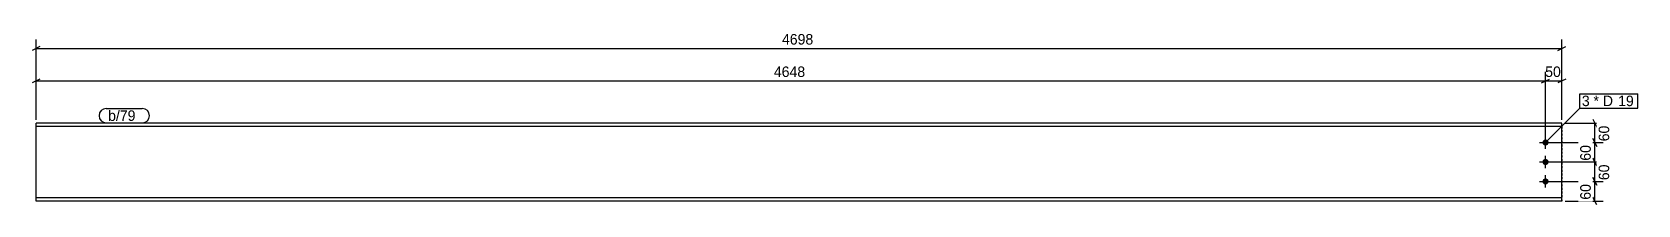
# Model space of a CAD drawing. Header units: millimetres. Extents: x 32 to 4977, y 32 to 565.
import ezdxf

# ---------------------------------------------------------------- set-up
doc = ezdxf.new("R2010")
doc.units = ezdxf.units.MM
doc.linetypes.add('DXK_LINE_DOT4', pattern=[0.9408, 0.4704, -0.4704])
doc.styles.add('Comic Sans MS', font='COMIC.TTF', dxfattribs={"height": 0.2})

msp = doc.modelspace()

# ---------------------------------------------------------------- hatches: boundary and pattern name
at = {"linetype": 'Continuous'}
for points in [[(4682.9, 224.4), (4683.1, 226.4), (4683.7, 228.3), (4684.7, 230), (4686, 231.5), (4687.6, 232.6), (4689.4, 233.4), (4691.4, 233.8), (4693.4, 233.8), (4695.3, 233.4), (4697.1, 232.6), (4698.7, 231.5), (4700.1, 230), (4701.1, 228.3), (4701.7, 226.4), (4701.9, 224.4), (4701.7, 222.4), (4701.1, 220.5), (4700.1, 218.8), (4698.7, 217.3), (4697.1, 216.2), (4695.3, 215.4), (4693.4, 215), (4691.4, 215), (4689.4, 215.4), (4687.6, 216.2), (4686, 217.3), (4684.7, 218.8), (4683.7, 220.5), (4683.1, 222.4)], [(4682.9, 164.4), (4683.1, 166.4), (4683.7, 168.3), (4684.7, 170), (4686, 171.5), (4687.6, 172.6), (4689.4, 173.4), (4691.4, 173.8), (4693.4, 173.8), (4695.3, 173.4), (4697.1, 172.6), (4698.7, 171.5), (4700.1, 170), (4701.1, 168.3), (4701.7, 166.4), (4701.9, 164.4), (4701.7, 162.4), (4701.1, 160.5), (4700.1, 158.8), (4698.7, 157.3), (4697.1, 156.2), (4695.3, 155.4), (4693.4, 155), (4691.4, 155), (4689.4, 155.4), (4687.6, 156.2), (4686, 157.3), (4684.7, 158.8), (4683.7, 160.5), (4683.1, 162.4)], [(4682.9, 104.4), (4683.1, 106.4), (4683.7, 108.3), (4684.7, 110), (4686, 111.5), (4687.6, 112.6), (4689.4, 113.4), (4691.4, 113.8), (4693.4, 113.8), (4695.3, 113.4), (4697.1, 112.6), (4698.7, 111.5), (4700.1, 110), (4701.1, 108.3), (4701.7, 106.4), (4701.9, 104.4), (4701.7, 102.4), (4701.1, 100.5), (4700.1, 98.8), (4698.7, 97.3), (4697.1, 96.2), (4695.3, 95.4), (4693.4, 95), (4691.4, 95), (4689.4, 95.4), (4687.6, 96.2), (4686, 97.3), (4684.7, 98.8), (4683.7, 100.5), (4683.1, 102.4)]]:
    msp.add_hatch(color=3, dxfattribs=at).paths.add_polyline_path(points)

# ---------------------------------------------------------------- linework, layer by layer
at = {"color": 8, "linetype": 'Continuous'}
for p, q in [((56, 520), (32, 508)), ((44, 294), (44, 542.4)), ((44, 514), (4742.4, 514)), ((4730.4, 508), (4754.4, 520)), ((56, 420), (32, 408)), ((44, 294), (44, 442.4)), ((4680.4, 408), (4704.4, 420)), ((4692.4, 234.4), (4692.4, 442.4)), ((4692.4, 414), (4742.4, 414)), ((4754.4, 420), (4730.4, 408)), ((4742.4, 294), (4742.4, 442.4)), ((4752.4, 284), (4872.4, 284)), ((4838, 296), (4850, 272)), ((4844, 224.4), (4844, 284)), ((4702.4, 224.4), (4872.4, 224.4)), ((4850, 212.4), (4838, 236.4)), ((4702.4, 164.4), (4869.6, 164.4)), ((4850, 152.4), (4838, 176.4)), ((4702.4, 104.4), (4872.4, 104.4)), ((4850, 92.4), (4838, 116.4)), ((4850, 32), (4838, 56)), ((4752.4, 44), (4869.6, 44))]:
    msp.add_line(p, q, dxfattribs=at)
at = {"color": 7, "linetype": 'Continuous'}
for p, q in [((4742.4, 284), (44, 284)), ((44, 44), (44, 284)), ((4742.4, 274.2), (44, 274.2)), ((4742.4, 274.2), (4742.4, 284)), ((4742.4, 53.8), (4742.4, 274.2)), ((4742.4, 53.8), (44, 53.8)), ((4742.4, 44), (4742.4, 53.8)), ((4742.4, 44), (44, 44))]:
    msp.add_line(p, q, dxfattribs=at)
at = {"color": 7, "linetype": 'DXK_LINE_DOT4'}
for p, q in [((4742.4, 274.2), (4742.4, 284)), ((4742.4, 274.2), (4742.4, 53.8)), ((4742.4, 53.8), (4742.4, 44))]:
    msp.add_line(p, q, dxfattribs=at)
at = {"color": 3, "linetype": 'Continuous'}
for p, q in [((4673.4, 224.4), (4711.4, 224.4)), ((4692.4, 205.4), (4692.4, 243.4)), ((4673.4, 164.4), (4711.4, 164.4)), ((4692.4, 145.4), (4692.4, 183.4)), ((4673.4, 104.4), (4711.4, 104.4)), ((4692.4, 85.4), (4692.4, 123.4))]:
    msp.add_line(p, q, dxfattribs=at)

# ---------------------------------------------------------------- wipeouts: each hides what was drawn before it
at = {"color": 0}
msp.add_wipeout([(4830.5, 336.5), (4830.5, 368.5), (4804.4, 368.5), (4804.4, 336.5)], dxfattribs=at)

# ---------------------------------------------------------------- next in the draw order: wipeouts: each hides what was drawn before it
for points in [[(2451.7, 520), (2451.7, 564.8), (2334.7, 564.8), (2334.7, 520)], [(4749.8, 420), (4749.8, 464.8), (4684.9, 464.8), (4684.9, 420)], [(4830.5, 336.5), (4830.5, 368.5), (4804.4, 368.5), (4804.4, 336.5)], [(365.3, 291), (365.3, 323), (266, 323), (266, 291)], [(4894.8, 286.7), (4850, 286.7), (4850, 221.7), (4894.8, 221.7)]]:
    msp.add_wipeout(points, dxfattribs=at)

# ---------------------------------------------------------------- next in the draw order: linework, layer by layer
at = {"color": 8, "linetype": 'Continuous'}
for p, q in [((4742.4, 294), (4742.4, 542.4)), ((44, 414), (4692.4, 414)), ((4680.4, 408), (4704.4, 420)), ((4692.4, 234.4), (4692.4, 442.4)), ((4702.4, 224.4), (4869.6, 224.4)), ((4838, 236.4), (4850, 212.4)), ((4844, 164.4), (4844, 224.4))]:
    msp.add_line(p, q, dxfattribs=at)
at = {"color": 7, "linetype": 'Continuous'}
msp.add_line((4798.4, 330.5), (4798.4, 374.5), dxfattribs=at)

# ---------------------------------------------------------------- next in the draw order: texts
at = {"color": 3, "style": 'Comic Sans MS'}
for s, p in [('4698', (2341.1, 526.4)), ('50', (4691.3, 426.4))]:
    msp.add_text(s, height=32.38, dxfattribs=at).set_placement(p)
msp.add_text('60', height=32.38, rotation=90.0002, dxfattribs=at).set_placement((4888.4, 228.1))

# ---------------------------------------------------------------- next in the draw order: wipeouts: each hides what was drawn before it
at = {"color": 0}
for points in [[(4906.3, 336.5), (4906.3, 368.5), (4840.1, 368.5), (4840.1, 336.5)], [(365.3, 291), (365.3, 323), (266, 323), (266, 291)]]:
    msp.add_wipeout(points, dxfattribs=at)

# ---------------------------------------------------------------- next in the draw order: linework, layer by layer
at = {"color": 7, "linetype": 'Continuous'}
for p, q in [((260, 329), (371.3, 329)), ((260, 285), (371.3, 285))]:
    msp.add_line(p, q, dxfattribs=at)
for centre, start, end in [((260, 307), 90, 270), ((371.3, 307), 270, 90)]:
    msp.add_arc(centre, 22, start, end, dxfattribs=at)

# ---------------------------------------------------------------- next in the draw order: texts
at = {"color": 3, "style": 'Comic Sans MS'}
msp.add_text('b/79', height=32.38, dxfattribs=at).set_placement((266, 291))

# ---------------------------------------------------------------- next in the draw order: wipeouts: each hides what was drawn before it
at = {"color": 0}
for points in [[(2426.7, 420), (2426.7, 464.8), (2309.7, 464.8), (2309.7, 420)], [(4906.3, 336.5), (4906.3, 368.5), (4840.1, 368.5), (4840.1, 336.5)], [(4838, 226.9), (4793.2, 226.9), (4793.2, 161.9), (4838, 161.9)]]:
    msp.add_wipeout(points, dxfattribs=at)

# ---------------------------------------------------------------- next in the draw order: linework, layer by layer
at = {"color": 7, "linetype": 'Continuous'}
msp.add_line((4692.4, 224.4), (4798.4, 330.5), dxfattribs=at)
at = {"color": 8, "linetype": 'Continuous'}
for p, q in [((4702.4, 164.4), (4872.4, 164.4)), ((4838, 176.4), (4850, 152.4)), ((4844, 104.4), (4844, 164.4))]:
    msp.add_line(p, q, dxfattribs=at)

# ---------------------------------------------------------------- next in the draw order: texts
at = {"color": 3, "style": 'Comic Sans MS'}
for s, height, p in [('4648', 32.38, (2316.1, 426.4)), ('3', 32.4, (4804.4, 336.5))]:
    msp.add_text(s, height=height, dxfattribs=at).set_placement(p)
msp.add_text('60', height=32.38, rotation=90.0002, dxfattribs=at).set_placement((4831.6, 168.3))

# ---------------------------------------------------------------- next in the draw order: wipeouts: each hides what was drawn before it
at = {"color": 0}
msp.add_wipeout([(4961.2, 336.5), (4961.2, 368.5), (4915.9, 368.5), (4915.9, 336.5)], dxfattribs=at)

# ---------------------------------------------------------------- next in the draw order: wipeouts: each hides what was drawn before it
for points in [[(4961.2, 336.5), (4961.2, 368.5), (4915.9, 368.5), (4915.9, 336.5)], [(4894.8, 166.9), (4850, 166.9), (4850, 101.9), (4894.8, 101.9)]]:
    msp.add_wipeout(points, dxfattribs=at)

# ---------------------------------------------------------------- next in the draw order: linework, layer by layer
at = {"color": 7, "linetype": 'Continuous'}
for p, q in [((4798.4, 374.5), (4976.8, 374.5)), ((4976.8, 330.5), (4976.8, 374.5)), ((4798.4, 330.5), (4976.8, 330.5))]:
    msp.add_line(p, q, dxfattribs=at)
at = {"color": 8, "linetype": 'Continuous'}
for p, q in [((4702.4, 104.4), (4869.6, 104.4)), ((4838, 116.4), (4850, 92.4)), ((4844, 44), (4844, 104.4))]:
    msp.add_line(p, q, dxfattribs=at)

# ---------------------------------------------------------------- next in the draw order: texts
at = {"color": 3, "style": 'Comic Sans MS'}
for s, p in [('* D', (4840.1, 336.5)), ('19', (4915.9, 336.5))]:
    msp.add_text(s, height=32.38, dxfattribs=at).set_placement(p)
msp.add_text('60', height=32.38, rotation=90.0002, dxfattribs=at).set_placement((4888.4, 108.3))

# ---------------------------------------------------------------- next in the draw order: wipeouts: each hides what was drawn before it
at = {"color": 0}
msp.add_wipeout([(4838, 106.7), (4793.2, 106.7), (4793.2, 41.7), (4838, 41.7)], dxfattribs=at)

# ---------------------------------------------------------------- next in the draw order: texts
at = {"color": 3, "style": 'Comic Sans MS'}
msp.add_text('60', height=32.38, rotation=90.0002, dxfattribs=at).set_placement((4831.6, 48.1))

doc.saveas('drawing.dxf')
